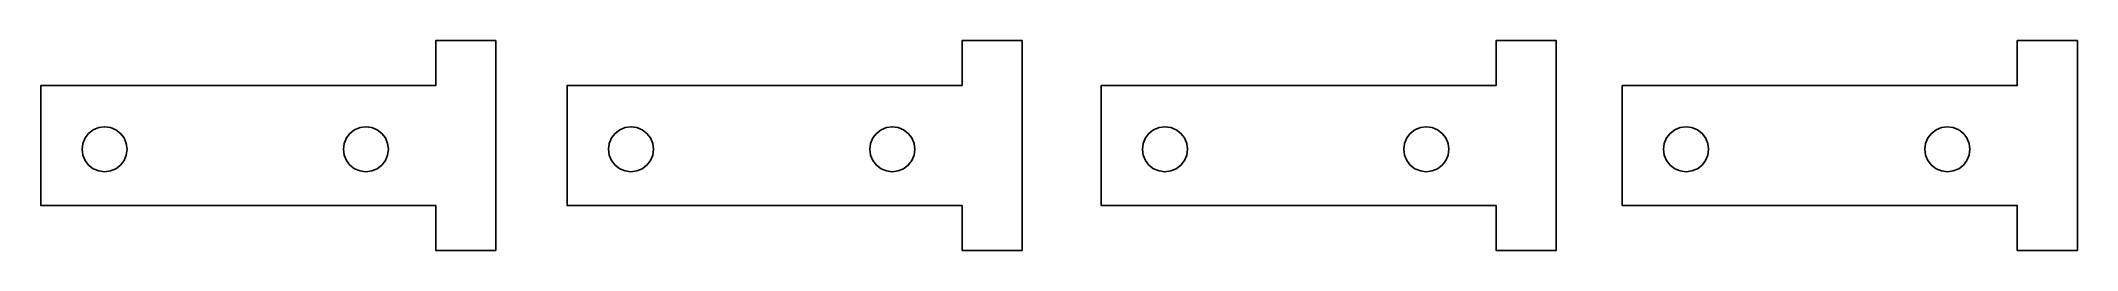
# Model space of a CAD drawing. Header units: metres. Extents: x -140 to -4, y 6 to 20.
import ezdxf

# ---------------------------------------------------------------- set-up
doc = ezdxf.new("R2010")
doc.units = ezdxf.units.M

msp = doc.modelspace()

# ---------------------------------------------------------------- linework, layer by layer
at = {"layer": 'Group#15'}
for points in [[(-8.28, 17.15, 0.2), (-8.28, 20.15, 0.2), (-4.28, 20.15, 0.2), (-4.28, 6.15, 0.2), (-8.28, 6.15, 0.2), (-8.28, 9.15, 0.2), (-34.58, 9.15, 0.2), (-34.58, 17.15, 0.2), (-8.28, 17.15, 0.2)], [(-8.28, 20.15, 3.2), (-8.28, 17.15, 3.2), (-34.58, 17.15, 3.2), (-34.58, 9.15, 3.2), (-8.28, 9.15, 3.2), (-8.28, 6.15, 3.2), (-4.28, 6.15, 3.2), (-4.28, 20.15, 3.2), (-8.28, 20.15, 3.2)], [(-8.28, 20.15, 3.2), (-4.28, 20.15, 3.2), (-4.28, 20.15, 0.2), (-8.28, 20.15, 0.2), (-8.28, 20.15, 3.2)], [(-8.28, 20.15, 0.2), (-8.28, 17.15, 0.2), (-8.28, 17.15, 3.2), (-8.28, 20.15, 3.2), (-8.28, 20.15, 0.2)], [(-4.28, 20.15, 3.2), (-4.28, 6.15, 3.2), (-4.28, 6.15, 0.2), (-4.28, 20.15, 0.2), (-4.28, 20.15, 3.2)], [(-8.28, 17.15, 3.2), (-8.28, 17.15, 0.2), (-34.58, 17.15, 0.2), (-34.58, 17.15, 3.2), (-8.28, 17.15, 3.2)], [(-34.58, 9.15, 3.2), (-34.58, 17.15, 3.2), (-34.58, 17.15, 0.2), (-34.58, 9.15, 0.2), (-34.58, 9.15, 3.2)], [(-30.72, 11.45, 0.2), (-30.33, 11.4, 0.2), (-29.95, 11.45, 0.2), (-29.58, 11.6, 0.2), (-29.27, 11.84, 0.2), (-29.04, 12.15, 0.2), (-28.89, 12.51, 0.2), (-28.83, 12.9, 0.2), (-28.89, 13.29, 0.2), (-29.04, 13.65, 0.2), (-29.27, 13.96, 0.2), (-29.58, 14.2, 0.2), (-29.95, 14.35, 0.2), (-30.33, 14.4, 0.2), (-30.72, 14.35, 0.2), (-31.08, 14.2, 0.2), (-31.4, 13.96, 0.2), (-31.63, 13.65, 0.2), (-31.78, 13.29, 0.2), (-31.83, 12.9, 0.2), (-31.78, 12.51, 0.2), (-31.63, 12.15, 0.2), (-31.4, 11.84, 0.2), (-31.08, 11.6, 0.2), (-30.72, 11.45, 0.2)], [(-30.33, 11.4, 3.2), (-30.72, 11.45, 3.2), (-31.08, 11.6, 3.2), (-31.4, 11.84, 3.2), (-31.63, 12.15, 3.2), (-31.78, 12.51, 3.2), (-31.83, 12.9, 3.2), (-31.78, 13.29, 3.2), (-31.63, 13.65, 3.2), (-31.4, 13.96, 3.2), (-31.08, 14.2, 3.2), (-30.72, 14.35, 3.2), (-30.33, 14.4, 3.2), (-29.95, 14.35, 3.2), (-29.58, 14.2, 3.2), (-29.27, 13.96, 3.2), (-29.04, 13.65, 3.2), (-28.89, 13.29, 3.2), (-28.83, 12.9, 3.2), (-28.89, 12.51, 3.2), (-29.04, 12.15, 3.2), (-29.27, 11.84, 3.2), (-29.58, 11.6, 3.2), (-29.95, 11.45, 3.2), (-30.33, 11.4, 3.2)], [(-31.78, 13.29, 0.2), (-31.63, 13.65, 0.2), (-31.63, 13.65, 3.2), (-31.78, 13.29, 3.2), (-31.78, 13.29, 0.2)], [(-31.63, 13.65, 0.2), (-31.4, 13.96, 0.2), (-31.4, 13.96, 3.2), (-31.63, 13.65, 3.2), (-31.63, 13.65, 0.2)], [(-31.4, 13.96, 0.2), (-31.08, 14.2, 0.2), (-31.08, 14.2, 3.2), (-31.4, 13.96, 3.2), (-31.4, 13.96, 0.2)], [(-31.08, 14.2, 0.2), (-30.72, 14.35, 0.2), (-30.72, 14.35, 3.2), (-31.08, 14.2, 3.2), (-31.08, 14.2, 0.2)], [(-30.72, 14.35, 0.2), (-30.33, 14.4, 0.2), (-30.33, 14.4, 3.2), (-30.72, 14.35, 3.2), (-30.72, 14.35, 0.2)], [(-30.33, 14.4, 0.2), (-29.95, 14.35, 0.2), (-29.95, 14.35, 3.2), (-30.33, 14.4, 3.2), (-30.33, 14.4, 0.2)], [(-29.95, 14.35, 0.2), (-29.58, 14.2, 0.2), (-29.58, 14.2, 3.2), (-29.95, 14.35, 3.2), (-29.95, 14.35, 0.2)], [(-29.58, 14.2, 0.2), (-29.27, 13.96, 0.2), (-29.27, 13.96, 3.2), (-29.58, 14.2, 3.2), (-29.58, 14.2, 0.2)], [(-29.27, 13.96, 0.2), (-29.04, 13.65, 0.2), (-29.04, 13.65, 3.2), (-29.27, 13.96, 3.2), (-29.27, 13.96, 0.2)], [(-29.04, 13.65, 0.2), (-28.89, 13.29, 0.2), (-28.89, 13.29, 3.2), (-29.04, 13.65, 3.2), (-29.04, 13.65, 0.2)], [(-11.43, 12.9, 0.2), (-11.49, 13.29, 0.2), (-11.64, 13.65, 0.2), (-11.87, 13.96, 0.2), (-12.18, 14.2, 0.2), (-12.55, 14.35, 0.2), (-12.93, 14.4, 0.2), (-13.32, 14.35, 0.2), (-13.68, 14.2, 0.2), (-14, 13.96, 0.2), (-14.23, 13.65, 0.2), (-14.38, 13.29, 0.2), (-14.43, 12.9, 0.2), (-14.38, 12.51, 0.2), (-14.23, 12.15, 0.2), (-14, 11.84, 0.2), (-13.68, 11.6, 0.2), (-13.32, 11.45, 0.2), (-12.93, 11.4, 0.2), (-12.55, 11.45, 0.2), (-12.18, 11.6, 0.2), (-11.87, 11.84, 0.2), (-11.64, 12.15, 0.2), (-11.49, 12.51, 0.2), (-11.43, 12.9, 0.2)], [(-11.49, 13.29, 3.2), (-11.43, 12.9, 3.2), (-11.49, 12.51, 3.2), (-11.64, 12.15, 3.2), (-11.87, 11.84, 3.2), (-12.18, 11.6, 3.2), (-12.55, 11.45, 3.2), (-12.93, 11.4, 3.2), (-13.32, 11.45, 3.2), (-13.68, 11.6, 3.2), (-14, 11.84, 3.2), (-14.23, 12.15, 3.2), (-14.38, 12.51, 3.2), (-14.43, 12.9, 3.2), (-14.38, 13.29, 3.2), (-14.23, 13.65, 3.2), (-14, 13.96, 3.2), (-13.68, 14.2, 3.2), (-13.32, 14.35, 3.2), (-12.93, 14.4, 3.2), (-12.55, 14.35, 3.2), (-12.18, 14.2, 3.2), (-11.87, 13.96, 3.2), (-11.64, 13.65, 3.2), (-11.49, 13.29, 3.2)], [(-14.38, 13.29, 0.2), (-14.23, 13.65, 0.2), (-14.23, 13.65, 3.2), (-14.38, 13.29, 3.2), (-14.38, 13.29, 0.2)], [(-14.23, 13.65, 0.2), (-14, 13.96, 0.2), (-14, 13.96, 3.2), (-14.23, 13.65, 3.2), (-14.23, 13.65, 0.2)], [(-14, 13.96, 0.2), (-13.68, 14.2, 0.2), (-13.68, 14.2, 3.2), (-14, 13.96, 3.2), (-14, 13.96, 0.2)], [(-13.68, 14.2, 0.2), (-13.32, 14.35, 0.2), (-13.32, 14.35, 3.2), (-13.68, 14.2, 3.2), (-13.68, 14.2, 0.2)], [(-13.32, 14.35, 0.2), (-12.93, 14.4, 0.2), (-12.93, 14.4, 3.2), (-13.32, 14.35, 3.2), (-13.32, 14.35, 0.2)], [(-12.93, 14.4, 0.2), (-12.55, 14.35, 0.2), (-12.55, 14.35, 3.2), (-12.93, 14.4, 3.2), (-12.93, 14.4, 0.2)], [(-12.55, 14.35, 0.2), (-12.18, 14.2, 0.2), (-12.18, 14.2, 3.2), (-12.55, 14.35, 3.2), (-12.55, 14.35, 0.2)], [(-12.18, 14.2, 0.2), (-11.87, 13.96, 0.2), (-11.87, 13.96, 3.2), (-12.18, 14.2, 3.2), (-12.18, 14.2, 0.2)], [(-11.87, 13.96, 0.2), (-11.64, 13.65, 0.2), (-11.64, 13.65, 3.2), (-11.87, 13.96, 3.2), (-11.87, 13.96, 0.2)], [(-11.64, 13.65, 0.2), (-11.49, 13.29, 0.2), (-11.49, 13.29, 3.2), (-11.64, 13.65, 3.2), (-11.64, 13.65, 0.2)], [(-31.83, 12.9, 0.2), (-31.78, 13.29, 0.2), (-31.78, 13.29, 3.2), (-31.83, 12.9, 3.2), (-31.83, 12.9, 0.2)], [(-31.78, 12.51, 0.2), (-31.83, 12.9, 0.2), (-31.83, 12.9, 3.2), (-31.78, 12.51, 3.2), (-31.78, 12.51, 0.2)], [(-31.63, 12.15, 0.2), (-31.78, 12.51, 0.2), (-31.78, 12.51, 3.2), (-31.63, 12.15, 3.2), (-31.63, 12.15, 0.2)], [(-28.89, 12.51, 0.2), (-29.04, 12.15, 0.2), (-29.04, 12.15, 3.2), (-28.89, 12.51, 3.2), (-28.89, 12.51, 0.2)], [(-28.89, 13.29, 0.2), (-28.83, 12.9, 0.2), (-28.83, 12.9, 3.2), (-28.89, 13.29, 3.2), (-28.89, 13.29, 0.2)], [(-28.83, 12.9, 0.2), (-28.89, 12.51, 0.2), (-28.89, 12.51, 3.2), (-28.83, 12.9, 3.2), (-28.83, 12.9, 0.2)], [(-14.43, 12.9, 0.2), (-14.38, 13.29, 0.2), (-14.38, 13.29, 3.2), (-14.43, 12.9, 3.2), (-14.43, 12.9, 0.2)], [(-14.38, 12.51, 0.2), (-14.43, 12.9, 0.2), (-14.43, 12.9, 3.2), (-14.38, 12.51, 3.2), (-14.38, 12.51, 0.2)], [(-14.23, 12.15, 0.2), (-14.38, 12.51, 0.2), (-14.38, 12.51, 3.2), (-14.23, 12.15, 3.2), (-14.23, 12.15, 0.2)], [(-11.49, 12.51, 0.2), (-11.64, 12.15, 0.2), (-11.64, 12.15, 3.2), (-11.49, 12.51, 3.2), (-11.49, 12.51, 0.2)], [(-11.49, 13.29, 0.2), (-11.43, 12.9, 0.2), (-11.43, 12.9, 3.2), (-11.49, 13.29, 3.2), (-11.49, 13.29, 0.2)], [(-11.43, 12.9, 0.2), (-11.49, 12.51, 0.2), (-11.49, 12.51, 3.2), (-11.43, 12.9, 3.2), (-11.43, 12.9, 0.2)], [(-31.4, 11.84, 0.2), (-31.63, 12.15, 0.2), (-31.63, 12.15, 3.2), (-31.4, 11.84, 3.2), (-31.4, 11.84, 0.2)], [(-31.08, 11.6, 0.2), (-31.4, 11.84, 0.2), (-31.4, 11.84, 3.2), (-31.08, 11.6, 3.2), (-31.08, 11.6, 0.2)], [(-30.72, 11.45, 0.2), (-31.08, 11.6, 0.2), (-31.08, 11.6, 3.2), (-30.72, 11.45, 3.2), (-30.72, 11.45, 0.2)], [(-30.33, 11.4, 0.2), (-30.72, 11.45, 0.2), (-30.72, 11.45, 3.2), (-30.33, 11.4, 3.2), (-30.33, 11.4, 0.2)], [(-29.95, 11.45, 0.2), (-30.33, 11.4, 0.2), (-30.33, 11.4, 3.2), (-29.95, 11.45, 3.2), (-29.95, 11.45, 0.2)], [(-29.58, 11.6, 0.2), (-29.95, 11.45, 0.2), (-29.95, 11.45, 3.2), (-29.58, 11.6, 3.2), (-29.58, 11.6, 0.2)], [(-29.27, 11.84, 0.2), (-29.58, 11.6, 0.2), (-29.58, 11.6, 3.2), (-29.27, 11.84, 3.2), (-29.27, 11.84, 0.2)], [(-29.04, 12.15, 0.2), (-29.27, 11.84, 0.2), (-29.27, 11.84, 3.2), (-29.04, 12.15, 3.2), (-29.04, 12.15, 0.2)], [(-14, 11.84, 0.2), (-14.23, 12.15, 0.2), (-14.23, 12.15, 3.2), (-14, 11.84, 3.2), (-14, 11.84, 0.2)], [(-13.68, 11.6, 0.2), (-14, 11.84, 0.2), (-14, 11.84, 3.2), (-13.68, 11.6, 3.2), (-13.68, 11.6, 0.2)], [(-13.32, 11.45, 0.2), (-13.68, 11.6, 0.2), (-13.68, 11.6, 3.2), (-13.32, 11.45, 3.2), (-13.32, 11.45, 0.2)], [(-12.93, 11.4, 0.2), (-13.32, 11.45, 0.2), (-13.32, 11.45, 3.2), (-12.93, 11.4, 3.2), (-12.93, 11.4, 0.2)], [(-12.55, 11.45, 0.2), (-12.93, 11.4, 0.2), (-12.93, 11.4, 3.2), (-12.55, 11.45, 3.2), (-12.55, 11.45, 0.2)], [(-12.18, 11.6, 0.2), (-12.55, 11.45, 0.2), (-12.55, 11.45, 3.2), (-12.18, 11.6, 3.2), (-12.18, 11.6, 0.2)], [(-11.87, 11.84, 0.2), (-12.18, 11.6, 0.2), (-12.18, 11.6, 3.2), (-11.87, 11.84, 3.2), (-11.87, 11.84, 0.2)], [(-11.64, 12.15, 0.2), (-11.87, 11.84, 0.2), (-11.87, 11.84, 3.2), (-11.64, 12.15, 3.2), (-11.64, 12.15, 0.2)], [(-8.28, 9.15, 0.2), (-8.28, 9.15, 3.2), (-34.58, 9.15, 3.2), (-34.58, 9.15, 0.2), (-8.28, 9.15, 0.2)], [(-8.28, 6.15, 3.2), (-8.28, 9.15, 3.2), (-8.28, 9.15, 0.2), (-8.28, 6.15, 0.2), (-8.28, 6.15, 3.2)], [(-4.28, 6.15, 3.2), (-8.28, 6.15, 3.2), (-8.28, 6.15, 0.2), (-4.28, 6.15, 0.2), (-4.28, 6.15, 3.2)]]:
    msp.add_polyline3d(points, dxfattribs=at)
at = {"layer": 'Group#16'}
for points in [[(-113.58, 17.15, 0.2), (-113.58, 20.15, 0.2), (-109.58, 20.15, 0.2), (-109.58, 6.15, 0.2), (-113.58, 6.15, 0.2), (-113.58, 9.15, 0.2), (-139.88, 9.15, 0.2), (-139.88, 17.15, 0.2), (-113.58, 17.15, 0.2)], [(-113.58, 20.15, 3.2), (-113.58, 17.15, 3.2), (-139.88, 17.15, 3.2), (-139.88, 9.15, 3.2), (-113.58, 9.15, 3.2), (-113.58, 6.15, 3.2), (-109.58, 6.15, 3.2), (-109.58, 20.15, 3.2), (-113.58, 20.15, 3.2)], [(-113.58, 20.15, 3.2), (-109.58, 20.15, 3.2), (-109.58, 20.15, 0.2), (-113.58, 20.15, 0.2), (-113.58, 20.15, 3.2)], [(-113.58, 20.15, 0.2), (-113.58, 17.15, 0.2), (-113.58, 17.15, 3.2), (-113.58, 20.15, 3.2), (-113.58, 20.15, 0.2)], [(-109.58, 20.15, 3.2), (-109.58, 6.15, 3.2), (-109.58, 6.15, 0.2), (-109.58, 20.15, 0.2), (-109.58, 20.15, 3.2)], [(-78.53, 17.15, 0.2), (-78.53, 20.15, 0.2), (-74.53, 20.15, 0.2), (-74.53, 6.15, 0.2), (-78.53, 6.15, 0.2), (-78.53, 9.15, 0.2), (-104.83, 9.15, 0.2), (-104.83, 17.15, 0.2), (-78.53, 17.15, 0.2)], [(-78.53, 20.15, 3.2), (-78.53, 17.15, 3.2), (-104.83, 17.15, 3.2), (-104.83, 9.15, 3.2), (-78.53, 9.15, 3.2), (-78.53, 6.15, 3.2), (-74.53, 6.15, 3.2), (-74.53, 20.15, 3.2), (-78.53, 20.15, 3.2)], [(-78.53, 20.15, 3.2), (-74.53, 20.15, 3.2), (-74.53, 20.15, 0.2), (-78.53, 20.15, 0.2), (-78.53, 20.15, 3.2)], [(-78.53, 20.15, 0.2), (-78.53, 17.15, 0.2), (-78.53, 17.15, 3.2), (-78.53, 20.15, 3.2), (-78.53, 20.15, 0.2)], [(-74.53, 20.15, 3.2), (-74.53, 6.15, 3.2), (-74.53, 6.15, 0.2), (-74.53, 20.15, 0.2), (-74.53, 20.15, 3.2)], [(-42.98, 17.15, 0.2), (-42.98, 20.15, 0.2), (-38.98, 20.15, 0.2), (-38.98, 6.15, 0.2), (-42.98, 6.15, 0.2), (-42.98, 9.15, 0.2), (-69.28, 9.15, 0.2), (-69.28, 17.15, 0.2), (-42.98, 17.15, 0.2)], [(-42.98, 20.15, 3.2), (-42.98, 17.15, 3.2), (-69.28, 17.15, 3.2), (-69.28, 9.15, 3.2), (-42.98, 9.15, 3.2), (-42.98, 6.15, 3.2), (-38.98, 6.15, 3.2), (-38.98, 20.15, 3.2), (-42.98, 20.15, 3.2)], [(-42.98, 20.15, 3.2), (-38.98, 20.15, 3.2), (-38.98, 20.15, 0.2), (-42.98, 20.15, 0.2), (-42.98, 20.15, 3.2)], [(-42.98, 20.15, 0.2), (-42.98, 17.15, 0.2), (-42.98, 17.15, 3.2), (-42.98, 20.15, 3.2), (-42.98, 20.15, 0.2)], [(-38.98, 20.15, 3.2), (-38.98, 6.15, 3.2), (-38.98, 6.15, 0.2), (-38.98, 20.15, 0.2), (-38.98, 20.15, 3.2)], [(-113.58, 17.15, 3.2), (-113.58, 17.15, 0.2), (-139.88, 17.15, 0.2), (-139.88, 17.15, 3.2), (-113.58, 17.15, 3.2)], [(-139.88, 9.15, 3.2), (-139.88, 17.15, 3.2), (-139.88, 17.15, 0.2), (-139.88, 9.15, 0.2), (-139.88, 9.15, 3.2)], [(-78.53, 17.15, 3.2), (-78.53, 17.15, 0.2), (-104.83, 17.15, 0.2), (-104.83, 17.15, 3.2), (-78.53, 17.15, 3.2)], [(-104.83, 9.15, 3.2), (-104.83, 17.15, 3.2), (-104.83, 17.15, 0.2), (-104.83, 9.15, 0.2), (-104.83, 9.15, 3.2)], [(-42.98, 17.15, 3.2), (-42.98, 17.15, 0.2), (-69.28, 17.15, 0.2), (-69.28, 17.15, 3.2), (-42.98, 17.15, 3.2)], [(-69.28, 9.15, 3.2), (-69.28, 17.15, 3.2), (-69.28, 17.15, 0.2), (-69.28, 9.15, 0.2), (-69.28, 9.15, 3.2)], [(-136.02, 11.45, 0.2), (-135.63, 11.4, 0.2), (-135.24, 11.45, 0.2), (-134.88, 11.6, 0.2), (-134.57, 11.84, 0.2), (-134.33, 12.15, 0.2), (-134.18, 12.51, 0.2), (-134.13, 12.9, 0.2), (-134.18, 13.29, 0.2), (-134.33, 13.65, 0.2), (-134.57, 13.96, 0.2), (-134.88, 14.2, 0.2), (-135.24, 14.35, 0.2), (-135.63, 14.4, 0.2), (-136.02, 14.35, 0.2), (-136.38, 14.2, 0.2), (-136.69, 13.96, 0.2), (-136.93, 13.65, 0.2), (-137.08, 13.29, 0.2), (-137.13, 12.9, 0.2), (-137.08, 12.51, 0.2), (-136.93, 12.15, 0.2), (-136.69, 11.84, 0.2), (-136.38, 11.6, 0.2), (-136.02, 11.45, 0.2)], [(-135.63, 11.4, 3.2), (-136.02, 11.45, 3.2), (-136.38, 11.6, 3.2), (-136.69, 11.84, 3.2), (-136.93, 12.15, 3.2), (-137.08, 12.51, 3.2), (-137.13, 12.9, 3.2), (-137.08, 13.29, 3.2), (-136.93, 13.65, 3.2), (-136.69, 13.96, 3.2), (-136.38, 14.2, 3.2), (-136.02, 14.35, 3.2), (-135.63, 14.4, 3.2), (-135.24, 14.35, 3.2), (-134.88, 14.2, 3.2), (-134.57, 13.96, 3.2), (-134.33, 13.65, 3.2), (-134.18, 13.29, 3.2), (-134.13, 12.9, 3.2), (-134.18, 12.51, 3.2), (-134.33, 12.15, 3.2), (-134.57, 11.84, 3.2), (-134.88, 11.6, 3.2), (-135.24, 11.45, 3.2), (-135.63, 11.4, 3.2)], [(-137.08, 13.29, 0.2), (-136.93, 13.65, 0.2), (-136.93, 13.65, 3.2), (-137.08, 13.29, 3.2), (-137.08, 13.29, 0.2)], [(-136.93, 13.65, 0.2), (-136.69, 13.96, 0.2), (-136.69, 13.96, 3.2), (-136.93, 13.65, 3.2), (-136.93, 13.65, 0.2)], [(-136.69, 13.96, 0.2), (-136.38, 14.2, 0.2), (-136.38, 14.2, 3.2), (-136.69, 13.96, 3.2), (-136.69, 13.96, 0.2)], [(-136.38, 14.2, 0.2), (-136.02, 14.35, 0.2), (-136.02, 14.35, 3.2), (-136.38, 14.2, 3.2), (-136.38, 14.2, 0.2)], [(-136.02, 14.35, 0.2), (-135.63, 14.4, 0.2), (-135.63, 14.4, 3.2), (-136.02, 14.35, 3.2), (-136.02, 14.35, 0.2)], [(-135.63, 14.4, 0.2), (-135.24, 14.35, 0.2), (-135.24, 14.35, 3.2), (-135.63, 14.4, 3.2), (-135.63, 14.4, 0.2)], [(-135.24, 14.35, 0.2), (-134.88, 14.2, 0.2), (-134.88, 14.2, 3.2), (-135.24, 14.35, 3.2), (-135.24, 14.35, 0.2)], [(-134.88, 14.2, 0.2), (-134.57, 13.96, 0.2), (-134.57, 13.96, 3.2), (-134.88, 14.2, 3.2), (-134.88, 14.2, 0.2)], [(-134.57, 13.96, 0.2), (-134.33, 13.65, 0.2), (-134.33, 13.65, 3.2), (-134.57, 13.96, 3.2), (-134.57, 13.96, 0.2)], [(-134.33, 13.65, 0.2), (-134.18, 13.29, 0.2), (-134.18, 13.29, 3.2), (-134.33, 13.65, 3.2), (-134.33, 13.65, 0.2)], [(-116.73, 12.9, 0.2), (-116.78, 13.29, 0.2), (-116.93, 13.65, 0.2), (-117.17, 13.96, 0.2), (-117.48, 14.2, 0.2), (-117.84, 14.35, 0.2), (-118.23, 14.4, 0.2), (-118.62, 14.35, 0.2), (-118.98, 14.2, 0.2), (-119.29, 13.96, 0.2), (-119.53, 13.65, 0.2), (-119.68, 13.29, 0.2), (-119.73, 12.9, 0.2), (-119.68, 12.51, 0.2), (-119.53, 12.15, 0.2), (-119.29, 11.84, 0.2), (-118.98, 11.6, 0.2), (-118.62, 11.45, 0.2), (-118.23, 11.4, 0.2), (-117.84, 11.45, 0.2), (-117.48, 11.6, 0.2), (-117.17, 11.84, 0.2), (-116.93, 12.15, 0.2), (-116.78, 12.51, 0.2), (-116.73, 12.9, 0.2)], [(-116.78, 13.29, 3.2), (-116.73, 12.9, 3.2), (-116.78, 12.51, 3.2), (-116.93, 12.15, 3.2), (-117.17, 11.84, 3.2), (-117.48, 11.6, 3.2), (-117.84, 11.45, 3.2), (-118.23, 11.4, 3.2), (-118.62, 11.45, 3.2), (-118.98, 11.6, 3.2), (-119.29, 11.84, 3.2), (-119.53, 12.15, 3.2), (-119.68, 12.51, 3.2), (-119.73, 12.9, 3.2), (-119.68, 13.29, 3.2), (-119.53, 13.65, 3.2), (-119.29, 13.96, 3.2), (-118.98, 14.2, 3.2), (-118.62, 14.35, 3.2), (-118.23, 14.4, 3.2), (-117.84, 14.35, 3.2), (-117.48, 14.2, 3.2), (-117.17, 13.96, 3.2), (-116.93, 13.65, 3.2), (-116.78, 13.29, 3.2)], [(-119.68, 13.29, 0.2), (-119.53, 13.65, 0.2), (-119.53, 13.65, 3.2), (-119.68, 13.29, 3.2), (-119.68, 13.29, 0.2)], [(-119.53, 13.65, 0.2), (-119.29, 13.96, 0.2), (-119.29, 13.96, 3.2), (-119.53, 13.65, 3.2), (-119.53, 13.65, 0.2)], [(-119.29, 13.96, 0.2), (-118.98, 14.2, 0.2), (-118.98, 14.2, 3.2), (-119.29, 13.96, 3.2), (-119.29, 13.96, 0.2)], [(-118.98, 14.2, 0.2), (-118.62, 14.35, 0.2), (-118.62, 14.35, 3.2), (-118.98, 14.2, 3.2), (-118.98, 14.2, 0.2)], [(-118.62, 14.35, 0.2), (-118.23, 14.4, 0.2), (-118.23, 14.4, 3.2), (-118.62, 14.35, 3.2), (-118.62, 14.35, 0.2)], [(-118.23, 14.4, 0.2), (-117.84, 14.35, 0.2), (-117.84, 14.35, 3.2), (-118.23, 14.4, 3.2), (-118.23, 14.4, 0.2)], [(-117.84, 14.35, 0.2), (-117.48, 14.2, 0.2), (-117.48, 14.2, 3.2), (-117.84, 14.35, 3.2), (-117.84, 14.35, 0.2)], [(-117.48, 14.2, 0.2), (-117.17, 13.96, 0.2), (-117.17, 13.96, 3.2), (-117.48, 14.2, 3.2), (-117.48, 14.2, 0.2)], [(-117.17, 13.96, 0.2), (-116.93, 13.65, 0.2), (-116.93, 13.65, 3.2), (-117.17, 13.96, 3.2), (-117.17, 13.96, 0.2)], [(-116.93, 13.65, 0.2), (-116.78, 13.29, 0.2), (-116.78, 13.29, 3.2), (-116.93, 13.65, 3.2), (-116.93, 13.65, 0.2)], [(-100.97, 11.45, 0.2), (-100.58, 11.4, 0.2), (-100.19, 11.45, 0.2), (-99.83, 11.6, 0.2), (-99.52, 11.84, 0.2), (-99.28, 12.15, 0.2), (-99.13, 12.51, 0.2), (-99.08, 12.9, 0.2), (-99.13, 13.29, 0.2), (-99.28, 13.65, 0.2), (-99.52, 13.96, 0.2), (-99.83, 14.2, 0.2), (-100.19, 14.35, 0.2), (-100.58, 14.4, 0.2), (-100.97, 14.35, 0.2), (-101.33, 14.2, 0.2), (-101.64, 13.96, 0.2), (-101.88, 13.65, 0.2), (-102.03, 13.29, 0.2), (-102.08, 12.9, 0.2), (-102.03, 12.51, 0.2), (-101.88, 12.15, 0.2), (-101.64, 11.84, 0.2), (-101.33, 11.6, 0.2), (-100.97, 11.45, 0.2)], [(-100.58, 11.4, 3.2), (-100.97, 11.45, 3.2), (-101.33, 11.6, 3.2), (-101.64, 11.84, 3.2), (-101.88, 12.15, 3.2), (-102.03, 12.51, 3.2), (-102.08, 12.9, 3.2), (-102.03, 13.29, 3.2), (-101.88, 13.65, 3.2), (-101.64, 13.96, 3.2), (-101.33, 14.2, 3.2), (-100.97, 14.35, 3.2), (-100.58, 14.4, 3.2), (-100.19, 14.35, 3.2), (-99.83, 14.2, 3.2), (-99.52, 13.96, 3.2), (-99.28, 13.65, 3.2), (-99.13, 13.29, 3.2), (-99.08, 12.9, 3.2), (-99.13, 12.51, 3.2), (-99.28, 12.15, 3.2), (-99.52, 11.84, 3.2), (-99.83, 11.6, 3.2), (-100.19, 11.45, 3.2), (-100.58, 11.4, 3.2)], [(-102.03, 13.29, 0.2), (-101.88, 13.65, 0.2), (-101.88, 13.65, 3.2), (-102.03, 13.29, 3.2), (-102.03, 13.29, 0.2)], [(-101.88, 13.65, 0.2), (-101.64, 13.96, 0.2), (-101.64, 13.96, 3.2), (-101.88, 13.65, 3.2), (-101.88, 13.65, 0.2)], [(-101.64, 13.96, 0.2), (-101.33, 14.2, 0.2), (-101.33, 14.2, 3.2), (-101.64, 13.96, 3.2), (-101.64, 13.96, 0.2)], [(-101.33, 14.2, 0.2), (-100.97, 14.35, 0.2), (-100.97, 14.35, 3.2), (-101.33, 14.2, 3.2), (-101.33, 14.2, 0.2)], [(-100.97, 14.35, 0.2), (-100.58, 14.4, 0.2), (-100.58, 14.4, 3.2), (-100.97, 14.35, 3.2), (-100.97, 14.35, 0.2)], [(-100.58, 14.4, 0.2), (-100.19, 14.35, 0.2), (-100.19, 14.35, 3.2), (-100.58, 14.4, 3.2), (-100.58, 14.4, 0.2)], [(-100.19, 14.35, 0.2), (-99.83, 14.2, 0.2), (-99.83, 14.2, 3.2), (-100.19, 14.35, 3.2), (-100.19, 14.35, 0.2)], [(-99.83, 14.2, 0.2), (-99.52, 13.96, 0.2), (-99.52, 13.96, 3.2), (-99.83, 14.2, 3.2), (-99.83, 14.2, 0.2)], [(-99.52, 13.96, 0.2), (-99.28, 13.65, 0.2), (-99.28, 13.65, 3.2), (-99.52, 13.96, 3.2), (-99.52, 13.96, 0.2)], [(-99.28, 13.65, 0.2), (-99.13, 13.29, 0.2), (-99.13, 13.29, 3.2), (-99.28, 13.65, 3.2), (-99.28, 13.65, 0.2)], [(-81.68, 12.9, 0.2), (-81.73, 13.29, 0.2), (-81.88, 13.65, 0.2), (-82.12, 13.96, 0.2), (-82.43, 14.2, 0.2), (-82.79, 14.35, 0.2), (-83.18, 14.4, 0.2), (-83.57, 14.35, 0.2), (-83.93, 14.2, 0.2), (-84.24, 13.96, 0.2), (-84.48, 13.65, 0.2), (-84.63, 13.29, 0.2), (-84.68, 12.9, 0.2), (-84.63, 12.51, 0.2), (-84.48, 12.15, 0.2), (-84.24, 11.84, 0.2), (-83.93, 11.6, 0.2), (-83.57, 11.45, 0.2), (-83.18, 11.4, 0.2), (-82.79, 11.45, 0.2), (-82.43, 11.6, 0.2), (-82.12, 11.84, 0.2), (-81.88, 12.15, 0.2), (-81.73, 12.51, 0.2), (-81.68, 12.9, 0.2)], [(-81.73, 13.29, 3.2), (-81.68, 12.9, 3.2), (-81.73, 12.51, 3.2), (-81.88, 12.15, 3.2), (-82.12, 11.84, 3.2), (-82.43, 11.6, 3.2), (-82.79, 11.45, 3.2), (-83.18, 11.4, 3.2), (-83.57, 11.45, 3.2), (-83.93, 11.6, 3.2), (-84.24, 11.84, 3.2), (-84.48, 12.15, 3.2), (-84.63, 12.51, 3.2), (-84.68, 12.9, 3.2), (-84.63, 13.29, 3.2), (-84.48, 13.65, 3.2), (-84.24, 13.96, 3.2), (-83.93, 14.2, 3.2), (-83.57, 14.35, 3.2), (-83.18, 14.4, 3.2), (-82.79, 14.35, 3.2), (-82.43, 14.2, 3.2), (-82.12, 13.96, 3.2), (-81.88, 13.65, 3.2), (-81.73, 13.29, 3.2)], [(-84.63, 13.29, 0.2), (-84.48, 13.65, 0.2), (-84.48, 13.65, 3.2), (-84.63, 13.29, 3.2), (-84.63, 13.29, 0.2)], [(-84.48, 13.65, 0.2), (-84.24, 13.96, 0.2), (-84.24, 13.96, 3.2), (-84.48, 13.65, 3.2), (-84.48, 13.65, 0.2)], [(-84.24, 13.96, 0.2), (-83.93, 14.2, 0.2), (-83.93, 14.2, 3.2), (-84.24, 13.96, 3.2), (-84.24, 13.96, 0.2)], [(-83.93, 14.2, 0.2), (-83.57, 14.35, 0.2), (-83.57, 14.35, 3.2), (-83.93, 14.2, 3.2), (-83.93, 14.2, 0.2)], [(-83.57, 14.35, 0.2), (-83.18, 14.4, 0.2), (-83.18, 14.4, 3.2), (-83.57, 14.35, 3.2), (-83.57, 14.35, 0.2)], [(-83.18, 14.4, 0.2), (-82.79, 14.35, 0.2), (-82.79, 14.35, 3.2), (-83.18, 14.4, 3.2), (-83.18, 14.4, 0.2)], [(-82.79, 14.35, 0.2), (-82.43, 14.2, 0.2), (-82.43, 14.2, 3.2), (-82.79, 14.35, 3.2), (-82.79, 14.35, 0.2)], [(-82.43, 14.2, 0.2), (-82.12, 13.96, 0.2), (-82.12, 13.96, 3.2), (-82.43, 14.2, 3.2), (-82.43, 14.2, 0.2)], [(-82.12, 13.96, 0.2), (-81.88, 13.65, 0.2), (-81.88, 13.65, 3.2), (-82.12, 13.96, 3.2), (-82.12, 13.96, 0.2)], [(-81.88, 13.65, 0.2), (-81.73, 13.29, 0.2), (-81.73, 13.29, 3.2), (-81.88, 13.65, 3.2), (-81.88, 13.65, 0.2)], [(-65.42, 11.45, 0.2), (-65.03, 11.4, 0.2), (-64.64, 11.45, 0.2), (-64.28, 11.6, 0.2), (-63.97, 11.84, 0.2), (-63.73, 12.15, 0.2), (-63.58, 12.51, 0.2), (-63.53, 12.9, 0.2), (-63.58, 13.29, 0.2), (-63.73, 13.65, 0.2), (-63.97, 13.96, 0.2), (-64.28, 14.2, 0.2), (-64.64, 14.35, 0.2), (-65.03, 14.4, 0.2), (-65.42, 14.35, 0.2), (-65.78, 14.2, 0.2), (-66.09, 13.96, 0.2), (-66.33, 13.65, 0.2), (-66.48, 13.29, 0.2), (-66.53, 12.9, 0.2), (-66.48, 12.51, 0.2), (-66.33, 12.15, 0.2), (-66.09, 11.84, 0.2), (-65.78, 11.6, 0.2), (-65.42, 11.45, 0.2)], [(-65.03, 11.4, 3.2), (-65.42, 11.45, 3.2), (-65.78, 11.6, 3.2), (-66.09, 11.84, 3.2), (-66.33, 12.15, 3.2), (-66.48, 12.51, 3.2), (-66.53, 12.9, 3.2), (-66.48, 13.29, 3.2), (-66.33, 13.65, 3.2), (-66.09, 13.96, 3.2), (-65.78, 14.2, 3.2), (-65.42, 14.35, 3.2), (-65.03, 14.4, 3.2), (-64.64, 14.35, 3.2), (-64.28, 14.2, 3.2), (-63.97, 13.96, 3.2), (-63.73, 13.65, 3.2), (-63.58, 13.29, 3.2), (-63.53, 12.9, 3.2), (-63.58, 12.51, 3.2), (-63.73, 12.15, 3.2), (-63.97, 11.84, 3.2), (-64.28, 11.6, 3.2), (-64.64, 11.45, 3.2), (-65.03, 11.4, 3.2)], [(-66.48, 13.29, 0.2), (-66.33, 13.65, 0.2), (-66.33, 13.65, 3.2), (-66.48, 13.29, 3.2), (-66.48, 13.29, 0.2)], [(-66.33, 13.65, 0.2), (-66.09, 13.96, 0.2), (-66.09, 13.96, 3.2), (-66.33, 13.65, 3.2), (-66.33, 13.65, 0.2)], [(-66.09, 13.96, 0.2), (-65.78, 14.2, 0.2), (-65.78, 14.2, 3.2), (-66.09, 13.96, 3.2), (-66.09, 13.96, 0.2)], [(-65.78, 14.2, 0.2), (-65.42, 14.35, 0.2), (-65.42, 14.35, 3.2), (-65.78, 14.2, 3.2), (-65.78, 14.2, 0.2)], [(-65.42, 14.35, 0.2), (-65.03, 14.4, 0.2), (-65.03, 14.4, 3.2), (-65.42, 14.35, 3.2), (-65.42, 14.35, 0.2)], [(-65.03, 14.4, 0.2), (-64.64, 14.35, 0.2), (-64.64, 14.35, 3.2), (-65.03, 14.4, 3.2), (-65.03, 14.4, 0.2)], [(-64.64, 14.35, 0.2), (-64.28, 14.2, 0.2), (-64.28, 14.2, 3.2), (-64.64, 14.35, 3.2), (-64.64, 14.35, 0.2)], [(-64.28, 14.2, 0.2), (-63.97, 13.96, 0.2), (-63.97, 13.96, 3.2), (-64.28, 14.2, 3.2), (-64.28, 14.2, 0.2)], [(-63.97, 13.96, 0.2), (-63.73, 13.65, 0.2), (-63.73, 13.65, 3.2), (-63.97, 13.96, 3.2), (-63.97, 13.96, 0.2)], [(-63.73, 13.65, 0.2), (-63.58, 13.29, 0.2), (-63.58, 13.29, 3.2), (-63.73, 13.65, 3.2), (-63.73, 13.65, 0.2)], [(-46.13, 12.9, 0.2), (-46.18, 13.29, 0.2), (-46.33, 13.65, 0.2), (-46.57, 13.96, 0.2), (-46.88, 14.2, 0.2), (-47.24, 14.35, 0.2), (-47.63, 14.4, 0.2), (-48.02, 14.35, 0.2), (-48.38, 14.2, 0.2), (-48.69, 13.96, 0.2), (-48.93, 13.65, 0.2), (-49.08, 13.29, 0.2), (-49.13, 12.9, 0.2), (-49.08, 12.51, 0.2), (-48.93, 12.15, 0.2), (-48.69, 11.84, 0.2), (-48.38, 11.6, 0.2), (-48.02, 11.45, 0.2), (-47.63, 11.4, 0.2), (-47.24, 11.45, 0.2), (-46.88, 11.6, 0.2), (-46.57, 11.84, 0.2), (-46.33, 12.15, 0.2), (-46.18, 12.51, 0.2), (-46.13, 12.9, 0.2)], [(-46.18, 13.29, 3.2), (-46.13, 12.9, 3.2), (-46.18, 12.51, 3.2), (-46.33, 12.15, 3.2), (-46.57, 11.84, 3.2), (-46.88, 11.6, 3.2), (-47.24, 11.45, 3.2), (-47.63, 11.4, 3.2), (-48.02, 11.45, 3.2), (-48.38, 11.6, 3.2), (-48.69, 11.84, 3.2), (-48.93, 12.15, 3.2), (-49.08, 12.51, 3.2), (-49.13, 12.9, 3.2), (-49.08, 13.29, 3.2), (-48.93, 13.65, 3.2), (-48.69, 13.96, 3.2), (-48.38, 14.2, 3.2), (-48.02, 14.35, 3.2), (-47.63, 14.4, 3.2), (-47.24, 14.35, 3.2), (-46.88, 14.2, 3.2), (-46.57, 13.96, 3.2), (-46.33, 13.65, 3.2), (-46.18, 13.29, 3.2)], [(-49.08, 13.29, 0.2), (-48.93, 13.65, 0.2), (-48.93, 13.65, 3.2), (-49.08, 13.29, 3.2), (-49.08, 13.29, 0.2)], [(-48.93, 13.65, 0.2), (-48.69, 13.96, 0.2), (-48.69, 13.96, 3.2), (-48.93, 13.65, 3.2), (-48.93, 13.65, 0.2)], [(-48.69, 13.96, 0.2), (-48.38, 14.2, 0.2), (-48.38, 14.2, 3.2), (-48.69, 13.96, 3.2), (-48.69, 13.96, 0.2)], [(-48.38, 14.2, 0.2), (-48.02, 14.35, 0.2), (-48.02, 14.35, 3.2), (-48.38, 14.2, 3.2), (-48.38, 14.2, 0.2)], [(-48.02, 14.35, 0.2), (-47.63, 14.4, 0.2), (-47.63, 14.4, 3.2), (-48.02, 14.35, 3.2), (-48.02, 14.35, 0.2)], [(-47.63, 14.4, 0.2), (-47.24, 14.35, 0.2), (-47.24, 14.35, 3.2), (-47.63, 14.4, 3.2), (-47.63, 14.4, 0.2)], [(-47.24, 14.35, 0.2), (-46.88, 14.2, 0.2), (-46.88, 14.2, 3.2), (-47.24, 14.35, 3.2), (-47.24, 14.35, 0.2)], [(-46.88, 14.2, 0.2), (-46.57, 13.96, 0.2), (-46.57, 13.96, 3.2), (-46.88, 14.2, 3.2), (-46.88, 14.2, 0.2)], [(-46.57, 13.96, 0.2), (-46.33, 13.65, 0.2), (-46.33, 13.65, 3.2), (-46.57, 13.96, 3.2), (-46.57, 13.96, 0.2)], [(-46.33, 13.65, 0.2), (-46.18, 13.29, 0.2), (-46.18, 13.29, 3.2), (-46.33, 13.65, 3.2), (-46.33, 13.65, 0.2)], [(-137.13, 12.9, 0.2), (-137.08, 13.29, 0.2), (-137.08, 13.29, 3.2), (-137.13, 12.9, 3.2), (-137.13, 12.9, 0.2)], [(-137.08, 12.51, 0.2), (-137.13, 12.9, 0.2), (-137.13, 12.9, 3.2), (-137.08, 12.51, 3.2), (-137.08, 12.51, 0.2)], [(-136.93, 12.15, 0.2), (-137.08, 12.51, 0.2), (-137.08, 12.51, 3.2), (-136.93, 12.15, 3.2), (-136.93, 12.15, 0.2)], [(-134.18, 12.51, 0.2), (-134.33, 12.15, 0.2), (-134.33, 12.15, 3.2), (-134.18, 12.51, 3.2), (-134.18, 12.51, 0.2)], [(-134.18, 13.29, 0.2), (-134.13, 12.9, 0.2), (-134.13, 12.9, 3.2), (-134.18, 13.29, 3.2), (-134.18, 13.29, 0.2)], [(-134.13, 12.9, 0.2), (-134.18, 12.51, 0.2), (-134.18, 12.51, 3.2), (-134.13, 12.9, 3.2), (-134.13, 12.9, 0.2)], [(-119.73, 12.9, 0.2), (-119.68, 13.29, 0.2), (-119.68, 13.29, 3.2), (-119.73, 12.9, 3.2), (-119.73, 12.9, 0.2)], [(-119.68, 12.51, 0.2), (-119.73, 12.9, 0.2), (-119.73, 12.9, 3.2), (-119.68, 12.51, 3.2), (-119.68, 12.51, 0.2)], [(-119.53, 12.15, 0.2), (-119.68, 12.51, 0.2), (-119.68, 12.51, 3.2), (-119.53, 12.15, 3.2), (-119.53, 12.15, 0.2)], [(-116.78, 12.51, 0.2), (-116.93, 12.15, 0.2), (-116.93, 12.15, 3.2), (-116.78, 12.51, 3.2), (-116.78, 12.51, 0.2)], [(-116.78, 13.29, 0.2), (-116.73, 12.9, 0.2), (-116.73, 12.9, 3.2), (-116.78, 13.29, 3.2), (-116.78, 13.29, 0.2)], [(-116.73, 12.9, 0.2), (-116.78, 12.51, 0.2), (-116.78, 12.51, 3.2), (-116.73, 12.9, 3.2), (-116.73, 12.9, 0.2)], [(-102.08, 12.9, 0.2), (-102.03, 13.29, 0.2), (-102.03, 13.29, 3.2), (-102.08, 12.9, 3.2), (-102.08, 12.9, 0.2)], [(-102.03, 12.51, 0.2), (-102.08, 12.9, 0.2), (-102.08, 12.9, 3.2), (-102.03, 12.51, 3.2), (-102.03, 12.51, 0.2)], [(-101.88, 12.15, 0.2), (-102.03, 12.51, 0.2), (-102.03, 12.51, 3.2), (-101.88, 12.15, 3.2), (-101.88, 12.15, 0.2)], [(-99.13, 12.51, 0.2), (-99.28, 12.15, 0.2), (-99.28, 12.15, 3.2), (-99.13, 12.51, 3.2), (-99.13, 12.51, 0.2)], [(-99.13, 13.29, 0.2), (-99.08, 12.9, 0.2), (-99.08, 12.9, 3.2), (-99.13, 13.29, 3.2), (-99.13, 13.29, 0.2)], [(-99.08, 12.9, 0.2), (-99.13, 12.51, 0.2), (-99.13, 12.51, 3.2), (-99.08, 12.9, 3.2), (-99.08, 12.9, 0.2)], [(-84.68, 12.9, 0.2), (-84.63, 13.29, 0.2), (-84.63, 13.29, 3.2), (-84.68, 12.9, 3.2), (-84.68, 12.9, 0.2)], [(-84.63, 12.51, 0.2), (-84.68, 12.9, 0.2), (-84.68, 12.9, 3.2), (-84.63, 12.51, 3.2), (-84.63, 12.51, 0.2)], [(-84.48, 12.15, 0.2), (-84.63, 12.51, 0.2), (-84.63, 12.51, 3.2), (-84.48, 12.15, 3.2), (-84.48, 12.15, 0.2)], [(-81.73, 12.51, 0.2), (-81.88, 12.15, 0.2), (-81.88, 12.15, 3.2), (-81.73, 12.51, 3.2), (-81.73, 12.51, 0.2)], [(-81.73, 13.29, 0.2), (-81.68, 12.9, 0.2), (-81.68, 12.9, 3.2), (-81.73, 13.29, 3.2), (-81.73, 13.29, 0.2)], [(-81.68, 12.9, 0.2), (-81.73, 12.51, 0.2), (-81.73, 12.51, 3.2), (-81.68, 12.9, 3.2), (-81.68, 12.9, 0.2)], [(-66.53, 12.9, 0.2), (-66.48, 13.29, 0.2), (-66.48, 13.29, 3.2), (-66.53, 12.9, 3.2), (-66.53, 12.9, 0.2)], [(-66.48, 12.51, 0.2), (-66.53, 12.9, 0.2), (-66.53, 12.9, 3.2), (-66.48, 12.51, 3.2), (-66.48, 12.51, 0.2)], [(-66.33, 12.15, 0.2), (-66.48, 12.51, 0.2), (-66.48, 12.51, 3.2), (-66.33, 12.15, 3.2), (-66.33, 12.15, 0.2)], [(-63.58, 12.51, 0.2), (-63.73, 12.15, 0.2), (-63.73, 12.15, 3.2), (-63.58, 12.51, 3.2), (-63.58, 12.51, 0.2)], [(-63.58, 13.29, 0.2), (-63.53, 12.9, 0.2), (-63.53, 12.9, 3.2), (-63.58, 13.29, 3.2), (-63.58, 13.29, 0.2)], [(-63.53, 12.9, 0.2), (-63.58, 12.51, 0.2), (-63.58, 12.51, 3.2), (-63.53, 12.9, 3.2), (-63.53, 12.9, 0.2)], [(-49.13, 12.9, 0.2), (-49.08, 13.29, 0.2), (-49.08, 13.29, 3.2), (-49.13, 12.9, 3.2), (-49.13, 12.9, 0.2)], [(-49.08, 12.51, 0.2), (-49.13, 12.9, 0.2), (-49.13, 12.9, 3.2), (-49.08, 12.51, 3.2), (-49.08, 12.51, 0.2)], [(-48.93, 12.15, 0.2), (-49.08, 12.51, 0.2), (-49.08, 12.51, 3.2), (-48.93, 12.15, 3.2), (-48.93, 12.15, 0.2)], [(-46.18, 12.51, 0.2), (-46.33, 12.15, 0.2), (-46.33, 12.15, 3.2), (-46.18, 12.51, 3.2), (-46.18, 12.51, 0.2)], [(-46.18, 13.29, 0.2), (-46.13, 12.9, 0.2), (-46.13, 12.9, 3.2), (-46.18, 13.29, 3.2), (-46.18, 13.29, 0.2)], [(-46.13, 12.9, 0.2), (-46.18, 12.51, 0.2), (-46.18, 12.51, 3.2), (-46.13, 12.9, 3.2), (-46.13, 12.9, 0.2)], [(-136.69, 11.84, 0.2), (-136.93, 12.15, 0.2), (-136.93, 12.15, 3.2), (-136.69, 11.84, 3.2), (-136.69, 11.84, 0.2)], [(-136.38, 11.6, 0.2), (-136.69, 11.84, 0.2), (-136.69, 11.84, 3.2), (-136.38, 11.6, 3.2), (-136.38, 11.6, 0.2)], [(-136.02, 11.45, 0.2), (-136.38, 11.6, 0.2), (-136.38, 11.6, 3.2), (-136.02, 11.45, 3.2), (-136.02, 11.45, 0.2)], [(-135.63, 11.4, 0.2), (-136.02, 11.45, 0.2), (-136.02, 11.45, 3.2), (-135.63, 11.4, 3.2), (-135.63, 11.4, 0.2)], [(-135.24, 11.45, 0.2), (-135.63, 11.4, 0.2), (-135.63, 11.4, 3.2), (-135.24, 11.45, 3.2), (-135.24, 11.45, 0.2)], [(-134.88, 11.6, 0.2), (-135.24, 11.45, 0.2), (-135.24, 11.45, 3.2), (-134.88, 11.6, 3.2), (-134.88, 11.6, 0.2)], [(-134.57, 11.84, 0.2), (-134.88, 11.6, 0.2), (-134.88, 11.6, 3.2), (-134.57, 11.84, 3.2), (-134.57, 11.84, 0.2)], [(-134.33, 12.15, 0.2), (-134.57, 11.84, 0.2), (-134.57, 11.84, 3.2), (-134.33, 12.15, 3.2), (-134.33, 12.15, 0.2)], [(-119.29, 11.84, 0.2), (-119.53, 12.15, 0.2), (-119.53, 12.15, 3.2), (-119.29, 11.84, 3.2), (-119.29, 11.84, 0.2)], [(-118.98, 11.6, 0.2), (-119.29, 11.84, 0.2), (-119.29, 11.84, 3.2), (-118.98, 11.6, 3.2), (-118.98, 11.6, 0.2)], [(-118.62, 11.45, 0.2), (-118.98, 11.6, 0.2), (-118.98, 11.6, 3.2), (-118.62, 11.45, 3.2), (-118.62, 11.45, 0.2)], [(-118.23, 11.4, 0.2), (-118.62, 11.45, 0.2), (-118.62, 11.45, 3.2), (-118.23, 11.4, 3.2), (-118.23, 11.4, 0.2)], [(-117.84, 11.45, 0.2), (-118.23, 11.4, 0.2), (-118.23, 11.4, 3.2), (-117.84, 11.45, 3.2), (-117.84, 11.45, 0.2)], [(-117.48, 11.6, 0.2), (-117.84, 11.45, 0.2), (-117.84, 11.45, 3.2), (-117.48, 11.6, 3.2), (-117.48, 11.6, 0.2)], [(-117.17, 11.84, 0.2), (-117.48, 11.6, 0.2), (-117.48, 11.6, 3.2), (-117.17, 11.84, 3.2), (-117.17, 11.84, 0.2)], [(-116.93, 12.15, 0.2), (-117.17, 11.84, 0.2), (-117.17, 11.84, 3.2), (-116.93, 12.15, 3.2), (-116.93, 12.15, 0.2)], [(-101.64, 11.84, 0.2), (-101.88, 12.15, 0.2), (-101.88, 12.15, 3.2), (-101.64, 11.84, 3.2), (-101.64, 11.84, 0.2)], [(-101.33, 11.6, 0.2), (-101.64, 11.84, 0.2), (-101.64, 11.84, 3.2), (-101.33, 11.6, 3.2), (-101.33, 11.6, 0.2)], [(-100.97, 11.45, 0.2), (-101.33, 11.6, 0.2), (-101.33, 11.6, 3.2), (-100.97, 11.45, 3.2), (-100.97, 11.45, 0.2)], [(-100.58, 11.4, 0.2), (-100.97, 11.45, 0.2), (-100.97, 11.45, 3.2), (-100.58, 11.4, 3.2), (-100.58, 11.4, 0.2)], [(-100.19, 11.45, 0.2), (-100.58, 11.4, 0.2), (-100.58, 11.4, 3.2), (-100.19, 11.45, 3.2), (-100.19, 11.45, 0.2)], [(-99.83, 11.6, 0.2), (-100.19, 11.45, 0.2), (-100.19, 11.45, 3.2), (-99.83, 11.6, 3.2), (-99.83, 11.6, 0.2)], [(-99.52, 11.84, 0.2), (-99.83, 11.6, 0.2), (-99.83, 11.6, 3.2), (-99.52, 11.84, 3.2), (-99.52, 11.84, 0.2)], [(-99.28, 12.15, 0.2), (-99.52, 11.84, 0.2), (-99.52, 11.84, 3.2), (-99.28, 12.15, 3.2), (-99.28, 12.15, 0.2)], [(-84.24, 11.84, 0.2), (-84.48, 12.15, 0.2), (-84.48, 12.15, 3.2), (-84.24, 11.84, 3.2), (-84.24, 11.84, 0.2)], [(-83.93, 11.6, 0.2), (-84.24, 11.84, 0.2), (-84.24, 11.84, 3.2), (-83.93, 11.6, 3.2), (-83.93, 11.6, 0.2)], [(-83.57, 11.45, 0.2), (-83.93, 11.6, 0.2), (-83.93, 11.6, 3.2), (-83.57, 11.45, 3.2), (-83.57, 11.45, 0.2)], [(-83.18, 11.4, 0.2), (-83.57, 11.45, 0.2), (-83.57, 11.45, 3.2), (-83.18, 11.4, 3.2), (-83.18, 11.4, 0.2)], [(-82.79, 11.45, 0.2), (-83.18, 11.4, 0.2), (-83.18, 11.4, 3.2), (-82.79, 11.45, 3.2), (-82.79, 11.45, 0.2)], [(-82.43, 11.6, 0.2), (-82.79, 11.45, 0.2), (-82.79, 11.45, 3.2), (-82.43, 11.6, 3.2), (-82.43, 11.6, 0.2)], [(-82.12, 11.84, 0.2), (-82.43, 11.6, 0.2), (-82.43, 11.6, 3.2), (-82.12, 11.84, 3.2), (-82.12, 11.84, 0.2)], [(-81.88, 12.15, 0.2), (-82.12, 11.84, 0.2), (-82.12, 11.84, 3.2), (-81.88, 12.15, 3.2), (-81.88, 12.15, 0.2)], [(-66.09, 11.84, 0.2), (-66.33, 12.15, 0.2), (-66.33, 12.15, 3.2), (-66.09, 11.84, 3.2), (-66.09, 11.84, 0.2)], [(-65.78, 11.6, 0.2), (-66.09, 11.84, 0.2), (-66.09, 11.84, 3.2), (-65.78, 11.6, 3.2), (-65.78, 11.6, 0.2)], [(-65.42, 11.45, 0.2), (-65.78, 11.6, 0.2), (-65.78, 11.6, 3.2), (-65.42, 11.45, 3.2), (-65.42, 11.45, 0.2)], [(-65.03, 11.4, 0.2), (-65.42, 11.45, 0.2), (-65.42, 11.45, 3.2), (-65.03, 11.4, 3.2), (-65.03, 11.4, 0.2)], [(-64.64, 11.45, 0.2), (-65.03, 11.4, 0.2), (-65.03, 11.4, 3.2), (-64.64, 11.45, 3.2), (-64.64, 11.45, 0.2)], [(-64.28, 11.6, 0.2), (-64.64, 11.45, 0.2), (-64.64, 11.45, 3.2), (-64.28, 11.6, 3.2), (-64.28, 11.6, 0.2)], [(-63.97, 11.84, 0.2), (-64.28, 11.6, 0.2), (-64.28, 11.6, 3.2), (-63.97, 11.84, 3.2), (-63.97, 11.84, 0.2)], [(-63.73, 12.15, 0.2), (-63.97, 11.84, 0.2), (-63.97, 11.84, 3.2), (-63.73, 12.15, 3.2), (-63.73, 12.15, 0.2)], [(-48.69, 11.84, 0.2), (-48.93, 12.15, 0.2), (-48.93, 12.15, 3.2), (-48.69, 11.84, 3.2), (-48.69, 11.84, 0.2)], [(-48.38, 11.6, 0.2), (-48.69, 11.84, 0.2), (-48.69, 11.84, 3.2), (-48.38, 11.6, 3.2), (-48.38, 11.6, 0.2)], [(-48.02, 11.45, 0.2), (-48.38, 11.6, 0.2), (-48.38, 11.6, 3.2), (-48.02, 11.45, 3.2), (-48.02, 11.45, 0.2)], [(-47.63, 11.4, 0.2), (-48.02, 11.45, 0.2), (-48.02, 11.45, 3.2), (-47.63, 11.4, 3.2), (-47.63, 11.4, 0.2)], [(-47.24, 11.45, 0.2), (-47.63, 11.4, 0.2), (-47.63, 11.4, 3.2), (-47.24, 11.45, 3.2), (-47.24, 11.45, 0.2)], [(-46.88, 11.6, 0.2), (-47.24, 11.45, 0.2), (-47.24, 11.45, 3.2), (-46.88, 11.6, 3.2), (-46.88, 11.6, 0.2)], [(-46.57, 11.84, 0.2), (-46.88, 11.6, 0.2), (-46.88, 11.6, 3.2), (-46.57, 11.84, 3.2), (-46.57, 11.84, 0.2)], [(-46.33, 12.15, 0.2), (-46.57, 11.84, 0.2), (-46.57, 11.84, 3.2), (-46.33, 12.15, 3.2), (-46.33, 12.15, 0.2)], [(-113.58, 9.15, 0.2), (-113.58, 9.15, 3.2), (-139.88, 9.15, 3.2), (-139.88, 9.15, 0.2), (-113.58, 9.15, 0.2)], [(-113.58, 6.15, 3.2), (-113.58, 9.15, 3.2), (-113.58, 9.15, 0.2), (-113.58, 6.15, 0.2), (-113.58, 6.15, 3.2)], [(-78.53, 9.15, 0.2), (-78.53, 9.15, 3.2), (-104.83, 9.15, 3.2), (-104.83, 9.15, 0.2), (-78.53, 9.15, 0.2)], [(-78.53, 6.15, 3.2), (-78.53, 9.15, 3.2), (-78.53, 9.15, 0.2), (-78.53, 6.15, 0.2), (-78.53, 6.15, 3.2)], [(-42.98, 9.15, 0.2), (-42.98, 9.15, 3.2), (-69.28, 9.15, 3.2), (-69.28, 9.15, 0.2), (-42.98, 9.15, 0.2)], [(-42.98, 6.15, 3.2), (-42.98, 9.15, 3.2), (-42.98, 9.15, 0.2), (-42.98, 6.15, 0.2), (-42.98, 6.15, 3.2)], [(-109.58, 6.15, 3.2), (-113.58, 6.15, 3.2), (-113.58, 6.15, 0.2), (-109.58, 6.15, 0.2), (-109.58, 6.15, 3.2)], [(-74.53, 6.15, 3.2), (-78.53, 6.15, 3.2), (-78.53, 6.15, 0.2), (-74.53, 6.15, 0.2), (-74.53, 6.15, 3.2)], [(-38.98, 6.15, 3.2), (-42.98, 6.15, 3.2), (-42.98, 6.15, 0.2), (-38.98, 6.15, 0.2), (-38.98, 6.15, 3.2)]]:
    msp.add_polyline3d(points, dxfattribs=at)

doc.saveas('drawing.dxf')
